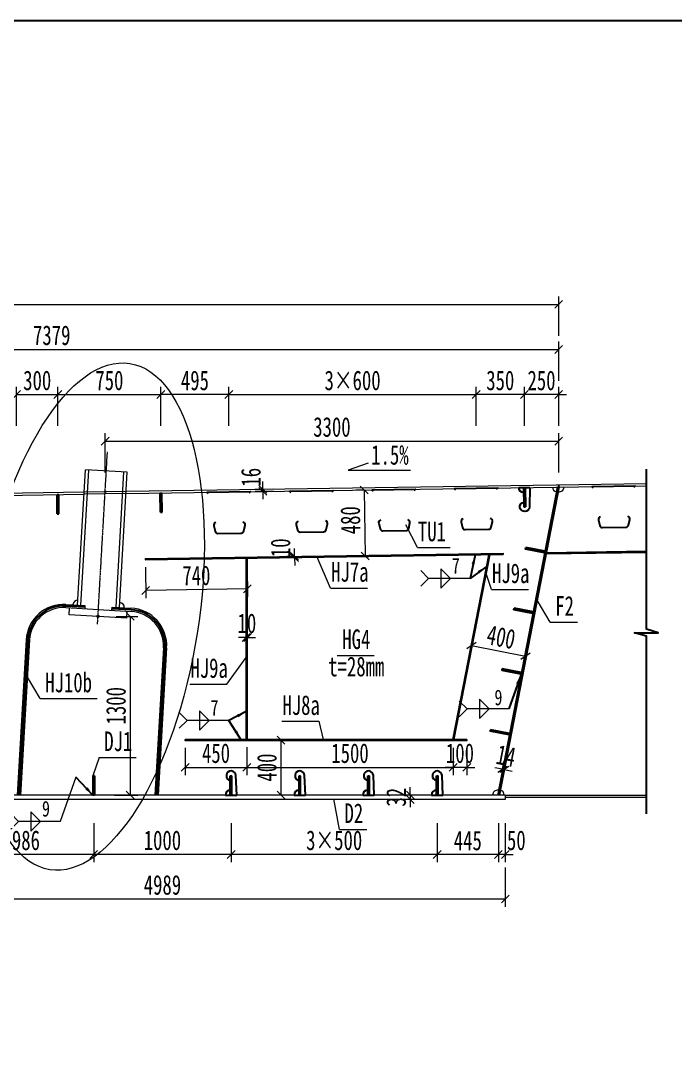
# Model space of a CAD drawing. Header units: millimetres. Extents: x 44597 to 300567, y -113054 to 73044.
# Drawn here: x 125502 to 130268, y -94954 to -87474 of the extents above; entities that cross this region are included whole.
import ezdxf
from ezdxf.enums import TextEntityAlignment as Align

# ---------------------------------------------------------------- set-up
doc = ezdxf.new("R2010")
doc.units = ezdxf.units.MM
doc.linetypes.add('CENTER2', pattern=[28.575, 19.05, -3.175, 3.175, -3.175])
doc.layers.get('Defpoints').update_dxf_attribs({"color": 8})
for name, color, linetype, lineweight in [('Dim', 4, 'Continuous', 15), ('中心线', 2, 'CENTER2', 15), ('文字', 7, 'Continuous', 15), ('细实线', 4, 'Continuous', 15), ('钢板粗线', 1, 'Continuous', 25), ('钢板细线', 6, 'Continuous', 15)]:
    doc.layers.add(name, color=color, linetype=linetype, lineweight=lineweight)
doc.layers.add('Text', color=4, linetype='Continuous')
doc.styles.add('111', font='', dxfattribs={"width": 0.7})
doc.styles.add('BM_Dim', font='', dxfattribs={"width": 0.85})
doc.styles.add('SMEDI', font='', dxfattribs={"width": 0.75})
doc.styles.get("Standard").update_dxf_attribs({"font": ''})
doc.styles.get('111').set_extended_font_data('仿宋_GB2312')
doc.styles.get('BM_Dim').set_extended_font_data('仿宋_GB2312')
doc.styles.get('SMEDI').set_extended_font_data('仿宋_GB2312')
doc.styles.get('Standard').set_extended_font_data('仿宋_GB2312')
doc.dimstyles.new('200', dxfattribs={"dimscale": 0, "dimtxt": 2.5, "dimasz": 1, "dimexe": 1, "dimexo": 1, "dimgap": 0.6, "dimtad": 1, "dimdec": 0, "dimdsep": 46, "dimtxsty": '111', "dimblk": 'OBLIQUE', "dimcen": 0, "dimclrd": 4, "dimclre": 4, "dimclrt": 4, "dimadec": 1, "dimazin": 2, "dimtfac": 1, "dimtdec": 0, "dimtix": 1, "dimtmove": 2, "dimatfit": 3, "dimfxl": 4, "dimfxlon": 1, "dimtolj": 1, "dimlwd": -1, "dimlwe": -1, "dimarcsym": 0})
doc.dimstyles.new('MSteel_1.0_1.0', dxfattribs={"dimtxt": 3, "dimasz": 1.2, "dimexe": 1, "dimexo": 1, "dimgap": 1, "dimtad": 3, "dimtoh": 1, "dimdec": 0, "dimzin": 0, "dimdsep": 46, "dimtxsty": 'Standard', "dimblk": 'ARCHTICK', "dimcen": 0.09, "dimclrd": 3, "dimclre": 3, "dimadec": 0, "dimazin": 0, "dimtfac": 1, "dimtdec": 4, "dimtofl": 0, "dimtmove": 0, "dimatfit": 3, "dimfxl": 1, "dimtolj": 1, "dimtzin": 0, "dimarcsym": 0})

# ---------------------------------------------------------------- blocks, each defined once
blk = doc.blocks.new('_Oblique')
at = {"color": 0, "linetype": 'ByBlock', "lineweight": -2}
blk.add_line((-0.5, -0.5), (0.5, 0.5), dxfattribs=at)
blk = doc.blocks.new('*D3116')
at = {"layer": 'Defpoints', "color": 0, "transparency": 16777216}
for p in [(129418.5, -89867.2), (122039.8, -90236.5), (129418.5, -90852.6)]:
    blk.add_point(p, dxfattribs=at)
at = {"layer": '细实线', "color": 4, "transparency": 16777216}
for p, q in [((122039.8, -90095.8), (122039.8, -89810.1)), ((129418.5, -90095.8), (129418.5, -89810.1)), ((122039.8, -89867.2), (129418.5, -89867.2))]:
    blk.add_line(p, q, dxfattribs=at)
at = {"layer": '细实线', "color": 4, "transparency": 16777216, "xscale": 57.14285714285715, "yscale": 57.14285714285715, "zscale": 57.14285714285715, "rotation": 180}
blk.add_blockref('_Oblique', (122039.8, -89867.2), dxfattribs=at)
at = {"layer": '细实线', "color": 4, "transparency": 16777216, "xscale": 57.14285714285715, "yscale": 57.14285714285715, "zscale": 57.14285714285715}
blk.add_blockref('_Oblique', (129418.5, -89867.2), dxfattribs=at)
at = {"layer": '细实线', "color": 4, "transparency": 16777216, "insert": (125729.2, -89765), "char_height": 142.86, "attachment_point": 5, "style": '111'}
blk.add_mtext('\\A1;7379', dxfattribs=at)
blk = doc.blocks.new('*D3117')
at = {"layer": 'Defpoints', "color": 0, "transparency": 16777216}
for p in [(129418.5, -89539.6), (118334.4, -89993), (129418.5, -90852.6)]:
    blk.add_point(p, dxfattribs=at)
at = {"layer": '细实线', "color": 4, "transparency": 16777216}
for p, q in [((118334.4, -89768.1), (118334.4, -89482.4)), ((129418.5, -89768.1), (129418.5, -89482.4)), ((118334.4, -89539.6), (129418.5, -89539.6))]:
    blk.add_line(p, q, dxfattribs=at)
at = {"layer": '细实线', "color": 4, "transparency": 16777216, "xscale": 57.14285714285715, "yscale": 57.14285714285715, "zscale": 57.14285714285715, "rotation": 180}
blk.add_blockref('_Oblique', (118334.4, -89539.6), dxfattribs=at)
at = {"layer": '细实线', "color": 4, "transparency": 16777216, "xscale": 57.14285714285715, "yscale": 57.14285714285715, "zscale": 57.14285714285715}
blk.add_blockref('_Oblique', (129418.5, -89539.6), dxfattribs=at)
at = {"layer": '细实线', "color": 4, "transparency": 16777216, "insert": (123876.5, -89437.3), "char_height": 142.86, "attachment_point": 5, "style": '111'}
blk.add_mtext('\\A1;11084', dxfattribs=at)
blk = doc.blocks.new('*D3120')
at = {"layer": 'Defpoints', "color": 0, "transparency": 16777216}
for p in [(124040.3, -93129), (129029.7, -93138.1), (124040.3, -93867.1)]:
    blk.add_point(p, dxfattribs=at)
at = {"layer": '细实线', "color": 4, "transparency": 16777216}
for p, q in [((124040.3, -93638.5), (124040.3, -93924.2)), ((129029.7, -93638.5), (129029.7, -93924.2)), ((129029.7, -93867.1), (124040.3, -93867.1))]:
    blk.add_line(p, q, dxfattribs=at)
at = {"layer": '细实线', "color": 4, "transparency": 16777216, "xscale": 57.14285714285715, "yscale": 57.14285714285715, "zscale": 57.14285714285715, "rotation": 180}
blk.add_blockref('_Oblique', (124040.3, -93867.1), dxfattribs=at)
at = {"layer": '细实线', "color": 4, "transparency": 16777216, "xscale": 57.14285714285715, "yscale": 57.14285714285715, "zscale": 57.14285714285715}
blk.add_blockref('_Oblique', (129029.7, -93867.1), dxfattribs=at)
at = {"layer": '细实线', "color": 4, "transparency": 16777216, "insert": (126535, -93764.8), "char_height": 142.86, "attachment_point": 5, "style": '111'}
blk.add_mtext('\\A1;4989', dxfattribs=at)
blk = doc.blocks.new('*D3124')
at = {"layer": 'Defpoints', "color": 0, "transparency": 16777216}
for p in [(126141.5, -91810.1), (126128.3, -93110.1), (126299.4, -93110.1)]:
    blk.add_point(p, dxfattribs=at)
at = {"layer": '细实线', "color": 4, "transparency": 16777216}
for p, q in [((126198.6, -91810.1), (126356.5, -91810.1)), ((126299.4, -91810.1), (126299.4, -93110.1)), ((126185.4, -93110.1), (126356.5, -93110.1))]:
    blk.add_line(p, q, dxfattribs=at)
at = {"layer": '细实线', "color": 4, "transparency": 16777216, "xscale": 57.14285714285715, "yscale": 57.14285714285715, "zscale": 57.14285714285715}
for p, rotation in [((126299.4, -91810.1), 90), ((126299.4, -93110.1), 270)]:
    blk.add_blockref('_Oblique', p, dxfattribs=dict(at, rotation=rotation))
at = {"layer": '细实线', "color": 4, "transparency": 16777216, "insert": (126197.1, -92460.1), "char_height": 142.86, "attachment_point": 5, "rotation": 90, "style": '111'}
blk.add_mtext('\\A1;1300', dxfattribs=at)
blk = doc.blocks.new('*D3139')
at = {"layer": 'Defpoints', "color": 0, "transparency": 16777216}
for p in [(125048.3, -93110.1), (126034.7, -93110.1), (125048.3, -93542.4)]:
    blk.add_point(p, dxfattribs=at)
at = {"layer": '细实线', "color": 4, "transparency": 16777216}
for p, q in [((125048.3, -93313.9), (125048.3, -93599.6)), ((126034.7, -93313.9), (126034.7, -93599.6)), ((126034.7, -93542.4), (125048.3, -93542.4))]:
    blk.add_line(p, q, dxfattribs=at)
at = {"layer": '细实线', "color": 4, "transparency": 16777216, "xscale": 57.14285714285715, "yscale": 57.14285714285715, "zscale": 57.14285714285715, "rotation": 180}
blk.add_blockref('_Oblique', (125048.3, -93542.4), dxfattribs=at)
at = {"layer": '细实线', "color": 4, "transparency": 16777216, "xscale": 57.14285714285715, "yscale": 57.14285714285715, "zscale": 57.14285714285715}
blk.add_blockref('_Oblique', (126034.7, -93542.4), dxfattribs=at)
at = {"layer": '细实线', "color": 4, "transparency": 16777216, "insert": (125541.5, -93440.2), "char_height": 142.86, "attachment_point": 5, "style": '111'}
blk.add_mtext('\\A1;986', dxfattribs=at)
blk = doc.blocks.new('12-140加劲 有过焊孔')
at = {"layer": 'Defpoints'}
blk.add_line((0, 0), (0, 140), dxfattribs=at)
at = {"layer": '钢板粗线', "color": 7}
for p, q in [((-6, 0), (-6, 140)), ((-6, 140), (6, 140)), ((6, 0), (6, 140)), ((41, 0), (35, 141.5)), ((-41, 0), (41, 0))]:
    blk.add_line(p, q, dxfattribs=at)
for centre, start, end in [((0, 140), 2.44105, 260.12911), ((-6, 0), 90, 180)]:
    blk.add_arc(centre, 35, start, end, dxfattribs=at)
blk = doc.blocks.new('*D3146')
at = {"layer": 'Defpoints', "color": 0, "transparency": 16777216}
for p in [(129168.5, -90195.9), (129168.5, -90872.4), (129418.5, -90852.6)]:
    blk.add_point(p, dxfattribs=at)
at = {"layer": '细实线', "color": 4, "transparency": 16777216}
for p, q in [((129168.5, -90195.9), (129111.4, -90195.9)), ((129168.5, -90424.5), (129168.5, -90138.8)), ((129418.5, -90195.9), (129168.5, -90195.9)), ((129418.5, -90424.5), (129418.5, -90138.8)), ((129418.5, -90195.9), (129475.7, -90195.9))]:
    blk.add_line(p, q, dxfattribs=at)
at = {"layer": '细实线', "color": 4, "transparency": 16777216, "xscale": 57.14285714285715, "yscale": 57.14285714285715, "zscale": 57.14285714285715}
blk.add_blockref('_Oblique', (129168.5, -90195.9), dxfattribs=at)
at = {"layer": '细实线', "color": 4, "transparency": 16777216, "xscale": 57.14285714285715, "yscale": 57.14285714285715, "zscale": 57.14285714285715, "rotation": 180}
blk.add_blockref('_Oblique', (129418.5, -90195.9), dxfattribs=at)
at = {"layer": '细实线', "color": 4, "transparency": 16777216, "insert": (129293.5, -90093.7), "char_height": 142.86, "attachment_point": 5, "style": '111'}
blk.add_mtext('\\A1;250', dxfattribs=at)
blk = doc.blocks.new('*D3147')
at = {"layer": 'Defpoints', "color": 0, "transparency": 16777216}
for p in [(128818.5, -90195.9), (128818.5, -90877.6), (127018.6, -90904.6)]:
    blk.add_point(p, dxfattribs=at)
at = {"layer": '细实线', "color": 4, "transparency": 16777216}
for p, q in [((127018.6, -90424.5), (127018.6, -90138.8)), ((127018.6, -90195.9), (128818.5, -90195.9)), ((128818.5, -90424.5), (128818.5, -90138.8))]:
    blk.add_line(p, q, dxfattribs=at)
at = {"layer": '细实线', "color": 4, "transparency": 16777216, "xscale": 57.14285714285715, "yscale": 57.14285714285715, "zscale": 57.14285714285715, "rotation": 180}
blk.add_blockref('_Oblique', (127018.6, -90195.9), dxfattribs=at)
at = {"layer": '细实线', "color": 4, "transparency": 16777216, "xscale": 57.14285714285715, "yscale": 57.14285714285715, "zscale": 57.14285714285715}
blk.add_blockref('_Oblique', (128818.5, -90195.9), dxfattribs=at)
at = {"layer": '细实线', "color": 4, "transparency": 16777216, "insert": (127918.6, -90093.7), "char_height": 142.86, "attachment_point": 5, "style": '111'}
blk.add_mtext('\\A1;3×600', dxfattribs=at)
blk = doc.blocks.new('*D3148')
at = {"layer": 'Defpoints', "color": 0, "transparency": 16777216}
for p in [(128818.5, -90195.9), (128818.5, -90877.6), (129168.5, -90872.4)]:
    blk.add_point(p, dxfattribs=at)
at = {"layer": '细实线', "color": 4, "transparency": 16777216}
for p, q in [((128818.5, -90424.5), (128818.5, -90138.8)), ((129168.5, -90195.9), (128818.5, -90195.9)), ((129168.5, -90424.5), (129168.5, -90138.8))]:
    blk.add_line(p, q, dxfattribs=at)
at = {"layer": '细实线', "color": 4, "transparency": 16777216, "xscale": 57.14285714285715, "yscale": 57.14285714285715, "zscale": 57.14285714285715, "rotation": 180}
blk.add_blockref('_Oblique', (128818.5, -90195.9), dxfattribs=at)
at = {"layer": '细实线', "color": 4, "transparency": 16777216, "xscale": 57.14285714285715, "yscale": 57.14285714285715, "zscale": 57.14285714285715}
blk.add_blockref('_Oblique', (129168.5, -90195.9), dxfattribs=at)
at = {"layer": '细实线', "color": 4, "transparency": 16777216, "insert": (128993.5, -90093.7), "char_height": 142.86, "attachment_point": 5, "style": '111'}
blk.add_mtext('\\A1;350', dxfattribs=at)
blk = doc.blocks.new('*D3149')
at = {"layer": 'Defpoints', "color": 0, "transparency": 16777216}
for p in [(128478.7, -93110.1), (128338.7, -93142.1), (128478.7, -93142.1)]:
    blk.add_point(p, dxfattribs=at)
at = {"layer": '细实线', "color": 4, "transparency": 16777216}
for p, q in [((128421.6, -93110.1), (128281.6, -93110.1)), ((128338.7, -93110.1), (128338.7, -93053)), ((128338.7, -93110.1), (128338.7, -93142.1)), ((128421.6, -93142.1), (128281.6, -93142.1)), ((128338.7, -93142.1), (128338.7, -93199.2))]:
    blk.add_line(p, q, dxfattribs=at)
at = {"layer": '细实线', "color": 4, "transparency": 16777216, "xscale": 57.14285714285715, "yscale": 57.14285714285715, "zscale": 57.14285714285715}
for p, rotation in [((128338.7, -93110.1), 270), ((128338.7, -93142.1), 90)]:
    blk.add_blockref('_Oblique', p, dxfattribs=dict(at, rotation=rotation))
at = {"layer": '细实线', "color": 4, "transparency": 16777216, "insert": (128236.5, -93126.1), "char_height": 142.86, "attachment_point": 5, "rotation": 90, "style": '111'}
blk.add_mtext('\\A1;32', dxfattribs=at)
blk = doc.blocks.new('*D3150')
at = {"layer": 'Defpoints', "color": 0, "transparency": 16777216}
for p in [(128979.7, -93110.1), (129029.7, -93110.1), (128979.7, -93542.4)]:
    blk.add_point(p, dxfattribs=at)
at = {"layer": '细实线', "color": 4, "transparency": 16777216}
for p, q in [((128979.7, -93313.9), (128979.7, -93599.6)), ((129029.7, -93313.9), (129029.7, -93599.6)), ((128979.7, -93542.4), (128922.6, -93542.4)), ((129029.7, -93542.4), (128979.7, -93542.4)), ((129029.7, -93542.4), (129086.9, -93542.4))]:
    blk.add_line(p, q, dxfattribs=at)
at = {"layer": '细实线', "color": 4, "transparency": 16777216, "xscale": 57.14285714285715, "yscale": 57.14285714285715, "zscale": 57.14285714285715}
blk.add_blockref('_Oblique', (128979.7, -93542.4), dxfattribs=at)
at = {"layer": '细实线', "color": 4, "transparency": 16777216, "xscale": 57.14285714285715, "yscale": 57.14285714285715, "zscale": 57.14285714285715, "rotation": 180}
blk.add_blockref('_Oblique', (129029.7, -93542.4), dxfattribs=at)
at = {"layer": '细实线', "color": 4, "transparency": 16777216, "insert": (129110.2, -93440.2), "char_height": 142.86, "attachment_point": 5, "style": '111'}
blk.add_mtext('\\A1;50', dxfattribs=at)
blk = doc.blocks.new('*D3151')
at = {"layer": 'Defpoints', "color": 0, "transparency": 16777216}
for p in [(127429.1, -92710.1), (127397.6, -93110.1), (127429.1, -93110.1)]:
    blk.add_point(p, dxfattribs=at)
at = {"layer": '细实线', "color": 4, "transparency": 16777216}
for p, q in [((127397.6, -92710.1), (127340.4, -92710.1)), ((127397.6, -92710.1), (127397.6, -93110.1)), ((127397.6, -93110.1), (127340.4, -93110.1))]:
    blk.add_line(p, q, dxfattribs=at)
at = {"layer": '细实线', "color": 4, "transparency": 16777216, "xscale": 57.14285714285715, "yscale": 57.14285714285715, "zscale": 57.14285714285715}
for p, rotation in [((127397.6, -92710.1), 90), ((127397.6, -93110.1), 270)]:
    blk.add_blockref('_Oblique', p, dxfattribs=dict(at, rotation=rotation))
at = {"layer": '细实线', "color": 4, "transparency": 16777216, "insert": (127295.3, -92910.1), "char_height": 142.86, "attachment_point": 5, "rotation": 90, "style": '111'}
blk.add_mtext('\\A1;400', dxfattribs=at)
blk = doc.blocks.new('角焊缝1')
at = {"layer": 'Dim'}
blk.add_line((-3101.17, 370.22), (-3106.48, 370.22), dxfattribs=at)
blk.add_lwpolyline([(-3107.48, 369.22), (-3106.48, 370.22), (-3107.48, 371.22)], dxfattribs=at)
blk.add_lwpolyline([(-3104.91, 371.45), (-3104.91, 368.99), (-3103.68, 370.22)], close=True, dxfattribs=at)
blk = doc.blocks.new('_ArchTick')
at = {"color": 0, "linetype": 'ByBlock', "const_width": 0.15}
blk.add_lwpolyline([(-0.5, -0.5), (0.5, 0.5)], dxfattribs=at)
blk = doc.blocks.new('*D3152')
at = {"layer": 'Defpoints', "color": 0, "transparency": 16777216}
for p in [(128534.7, -93110.1), (128979.7, -93110.1), (128534.7, -93542.4)]:
    blk.add_point(p, dxfattribs=at)
at = {"layer": '细实线', "color": 4, "transparency": 16777216}
for p, q in [((128534.7, -93313.9), (128534.7, -93599.6)), ((128979.7, -93313.9), (128979.7, -93599.6)), ((128979.7, -93542.4), (128534.7, -93542.4))]:
    blk.add_line(p, q, dxfattribs=at)
at = {"layer": '细实线', "color": 4, "transparency": 16777216, "xscale": 57.14285714285715, "yscale": 57.14285714285715, "zscale": 57.14285714285715, "rotation": 180}
blk.add_blockref('_Oblique', (128534.7, -93542.4), dxfattribs=at)
at = {"layer": '细实线', "color": 4, "transparency": 16777216, "xscale": 57.14285714285715, "yscale": 57.14285714285715, "zscale": 57.14285714285715}
blk.add_blockref('_Oblique', (128979.7, -93542.4), dxfattribs=at)
at = {"layer": '细实线', "color": 4, "transparency": 16777216, "insert": (128757.2, -93441.8), "char_height": 142.86, "attachment_point": 5, "style": '111'}
blk.add_mtext('\\A1;445', dxfattribs=at)
blk = doc.blocks.new('*D3153')
at = {"layer": 'Defpoints', "color": 0, "transparency": 16777216}
for p in [(127034.7, -93110.1), (128534.7, -93110.1), (127034.7, -93542.4)]:
    blk.add_point(p, dxfattribs=at)
at = {"layer": '细实线', "color": 4, "transparency": 16777216}
for p, q in [((127034.7, -93313.9), (127034.7, -93599.6)), ((128534.7, -93313.9), (128534.7, -93599.6)), ((128534.7, -93542.4), (127034.7, -93542.4))]:
    blk.add_line(p, q, dxfattribs=at)
at = {"layer": '细实线', "color": 4, "transparency": 16777216, "xscale": 57.14285714285715, "yscale": 57.14285714285715, "zscale": 57.14285714285715, "rotation": 180}
blk.add_blockref('_Oblique', (127034.7, -93542.4), dxfattribs=at)
at = {"layer": '细实线', "color": 4, "transparency": 16777216, "xscale": 57.14285714285715, "yscale": 57.14285714285715, "zscale": 57.14285714285715}
blk.add_blockref('_Oblique', (128534.7, -93542.4), dxfattribs=at)
at = {"layer": '细实线', "color": 4, "transparency": 16777216, "insert": (127784.7, -93440.2), "char_height": 142.86, "attachment_point": 5, "style": '111'}
blk.add_mtext('\\A1;3×500', dxfattribs=at)
blk = doc.blocks.new('*D3154')
at = {"layer": 'Defpoints', "color": 0, "transparency": 16777216}
for p in [(126523.7, -90195.9), (126523.7, -90911.9), (127018.6, -90904.6)]:
    blk.add_point(p, dxfattribs=at)
at = {"layer": '细实线', "color": 4, "transparency": 16777216}
for p, q in [((126523.7, -90424.5), (126523.7, -90138.8)), ((127018.6, -90195.9), (126523.7, -90195.9)), ((127018.6, -90424.5), (127018.6, -90138.8))]:
    blk.add_line(p, q, dxfattribs=at)
at = {"layer": '细实线', "color": 4, "transparency": 16777216, "xscale": 57.14285714285715, "yscale": 57.14285714285715, "zscale": 57.14285714285715, "rotation": 180}
blk.add_blockref('_Oblique', (126523.7, -90195.9), dxfattribs=at)
at = {"layer": '细实线', "color": 4, "transparency": 16777216, "xscale": 57.14285714285715, "yscale": 57.14285714285715, "zscale": 57.14285714285715}
blk.add_blockref('_Oblique', (127018.6, -90195.9), dxfattribs=at)
at = {"layer": '细实线', "color": 4, "transparency": 16777216, "insert": (126771.2, -90093.7), "char_height": 142.86, "attachment_point": 5, "style": '111'}
blk.add_mtext('\\A1;495', dxfattribs=at)
blk = doc.blocks.new('U型肋1')
at = {"layer": 'Defpoints'}
blk.add_line((-160, 0), (160, 0), dxfattribs=at)
at = {"layer": '钢板粗线', "color": 6}
for p, q in [((147.8, -9.7), (160, 0)), ((-147.8, -9.7), (-160, 0))]:
    blk.add_line(p, q, dxfattribs=at)
blk.add_lwpolyline([(-98.8, -220.5, 0.414266), (-113.8, -244.5), (-104.5, -284.5, 0.348876), (-85, -300), (85, -300, 0.348876), (104.5, -284.5), (113.8, -244.5, 0.414091), (98.8, -220.5, 0.414091)], format="xyb", dxfattribs=at)
blk = doc.blocks.new('14-160加劲 无过焊孔')
at = {"layer": 'Defpoints'}
blk.add_line((38609.4, 32076.7), (38609.4, 32216.7), dxfattribs=at)
at = {"layer": '钢板粗线', "color": 7}
for p, q in [((38603.4, 32076.7), (38603.4, 32216.7)), ((38603.4, 32216.7), (38615.4, 32216.7)), ((38615.4, 32076.7), (38615.4, 32216.7)), ((38603.4, 32076.7), (38615.4, 32076.7))]:
    blk.add_line(p, q, dxfattribs=at)
blk = doc.blocks.new('*D3155')
at = {"layer": 'Defpoints', "color": 0, "transparency": 16777216}
for p in [(128019.6, -90889.6), (128009.8, -91369.8), (128026.8, -91369.5)]:
    blk.add_point(p, dxfattribs=at)
at = {"layer": '细实线', "color": 4, "transparency": 16777216}
for p, q in [((128002.6, -90889.8), (127945.5, -90890.7)), ((128002.6, -90889.8), (128009.8, -91369.8)), ((128009.8, -91369.8), (127952.7, -91370.6))]:
    blk.add_line(p, q, dxfattribs=at)
at = {"layer": '细实线', "color": 4, "transparency": 16777216, "xscale": 57.14285714285715, "yscale": 57.14285714285715, "zscale": 57.14285714285715}
for p, rotation in [((128002.6, -90889.8), 90.85937224365449), ((128009.8, -91369.8), 270.8593722436545)]:
    blk.add_blockref('_Oblique', p, dxfattribs=dict(at, rotation=rotation))
at = {"layer": '细实线', "color": 4, "transparency": 16777216, "insert": (127903.3, -91110.2), "char_height": 142.86, "attachment_point": 5, "rotation": 90.85937, "style": '111'}
blk.add_mtext('\\A1;480', dxfattribs=at)
blk = doc.blocks.new('*D3156')
at = {"layer": 'Defpoints', "color": 0, "transparency": 16777216}
for p in [(126699.7, -92709.9), (127149.7, -92705.1), (127149.7, -92908.6)]:
    blk.add_point(p, dxfattribs=at)
at = {"layer": '细实线', "color": 4, "transparency": 16777216}
for p, q in [((126699.7, -92767.1), (126699.7, -92965.7)), ((127149.7, -92762.2), (127149.7, -92965.7)), ((126699.7, -92908.6), (127149.7, -92908.6))]:
    blk.add_line(p, q, dxfattribs=at)
at = {"layer": '细实线', "color": 4, "transparency": 16777216, "xscale": 57.14285714285715, "yscale": 57.14285714285715, "zscale": 57.14285714285715, "rotation": 180}
blk.add_blockref('_Oblique', (126699.7, -92908.6), dxfattribs=at)
at = {"layer": '细实线', "color": 4, "transparency": 16777216, "xscale": 57.14285714285715, "yscale": 57.14285714285715, "zscale": 57.14285714285715}
blk.add_blockref('_Oblique', (127149.7, -92908.6), dxfattribs=at)
at = {"layer": '细实线', "color": 4, "transparency": 16777216, "insert": (126924.7, -92806.4), "char_height": 142.86, "attachment_point": 5, "style": '111'}
blk.add_mtext('\\A1;450', dxfattribs=at)
blk = doc.blocks.new('*D3157')
at = {"layer": 'Defpoints', "color": 0, "transparency": 16777216}
for p in [(127149.7, -92705.1), (128650, -92710.1), (128650, -92908.6)]:
    blk.add_point(p, dxfattribs=at)
at = {"layer": '细实线', "color": 4, "transparency": 16777216}
for p, q in [((127149.7, -92762.2), (127149.7, -92965.7)), ((128650, -92767.2), (128650, -92965.7)), ((127149.7, -92908.6), (128650, -92908.6))]:
    blk.add_line(p, q, dxfattribs=at)
at = {"layer": '细实线', "color": 4, "transparency": 16777216, "xscale": 57.14285714285715, "yscale": 57.14285714285715, "zscale": 57.14285714285715, "rotation": 180}
blk.add_blockref('_Oblique', (127149.7, -92908.6), dxfattribs=at)
at = {"layer": '细实线', "color": 4, "transparency": 16777216, "xscale": 57.14285714285715, "yscale": 57.14285714285715, "zscale": 57.14285714285715}
blk.add_blockref('_Oblique', (128650, -92908.6), dxfattribs=at)
at = {"layer": '细实线', "color": 4, "transparency": 16777216, "insert": (127899.9, -92806.4), "char_height": 142.86, "attachment_point": 5, "style": '111'}
blk.add_mtext('\\A1;1500', dxfattribs=at)
blk = doc.blocks.new('*D3158')
at = {"layer": 'Defpoints', "color": 0, "transparency": 16777216}
for p in [(128650, -92710.1), (128750, -92706.1), (128650, -92908.6)]:
    blk.add_point(p, dxfattribs=at)
at = {"layer": '细实线', "color": 4, "transparency": 16777216}
for p, q in [((128650, -92767.2), (128650, -92965.7)), ((128750, -92763.2), (128750, -92965.7)), ((128650, -92908.6), (128592.8, -92908.6)), ((128750, -92908.6), (128650, -92908.6)), ((128750, -92908.6), (128807.1, -92908.6))]:
    blk.add_line(p, q, dxfattribs=at)
at = {"layer": '细实线', "color": 4, "transparency": 16777216, "xscale": 57.14285714285715, "yscale": 57.14285714285715, "zscale": 57.14285714285715}
blk.add_blockref('_Oblique', (128650, -92908.6), dxfattribs=at)
at = {"layer": '细实线', "color": 4, "transparency": 16777216, "xscale": 57.14285714285715, "yscale": 57.14285714285715, "zscale": 57.14285714285715, "rotation": 180}
blk.add_blockref('_Oblique', (128750, -92908.6), dxfattribs=at)
at = {"layer": '细实线', "color": 4, "transparency": 16777216, "insert": (128700, -92806.4), "char_height": 142.86, "attachment_point": 5, "style": '111'}
blk.add_mtext('\\A1;100', dxfattribs=at)
blk = doc.blocks.new('*D3159')
at = {"layer": 'Defpoints', "color": 0, "transparency": 16777216}
for p in [(128809.3, -91890.4), (129202, -91966.7), (129176.3, -92099)]:
    blk.add_point(p, dxfattribs=at)
at = {"layer": '细实线', "color": 4, "transparency": 16777216}
for p, q in [((128798.4, -91946.5), (128772.7, -92078.8)), ((128783.6, -92022.7), (129176.3, -92099)), ((129191.1, -92022.8), (129165.4, -92155.1))]:
    blk.add_line(p, q, dxfattribs=at)
at = {"layer": '细实线', "color": 4, "transparency": 16777216, "xscale": 57.14285714285715, "yscale": 57.14285714285715, "zscale": 57.14285714285715}
for p, rotation in [((128783.6, -92022.7), 169.0000000000063), ((129176.3, -92099), 349.0000000000063)]:
    blk.add_blockref('_Oblique', p, dxfattribs=dict(at, rotation=rotation))
at = {"layer": '细实线', "color": 4, "transparency": 16777216, "insert": (128999.4, -91960.5), "char_height": 142.86, "attachment_point": 5, "rotation": 349, "style": '111'}
blk.add_mtext('\\A1;400', dxfattribs=at)
blk = doc.blocks.new('*D3160')
at = {"layer": 'Defpoints', "color": 0, "transparency": 16777216}
for p in [(127144.7, -91994.6), (127154.7, -91963.3), (127154.7, -91994.6)]:
    blk.add_point(p, dxfattribs=at)
at = {"layer": '细实线', "color": 4, "transparency": 16777216}
for p, q in [((127144.7, -91963.3), (127144.7, -91906.2)), ((127154.7, -91963.3), (127154.7, -91906.2)), ((127144.7, -91963.3), (127087.6, -91963.3)), ((127144.7, -91963.3), (127154.7, -91963.3)), ((127154.7, -91963.3), (127211.9, -91963.3))]:
    blk.add_line(p, q, dxfattribs=at)
at = {"layer": '细实线', "color": 4, "transparency": 16777216, "xscale": 57.14285714285715, "yscale": 57.14285714285715, "zscale": 57.14285714285715}
blk.add_blockref('_Oblique', (127144.7, -91963.3), dxfattribs=at)
at = {"layer": '细实线', "color": 4, "transparency": 16777216, "xscale": 57.14285714285715, "yscale": 57.14285714285715, "zscale": 57.14285714285715, "rotation": 180}
blk.add_blockref('_Oblique', (127154.7, -91963.3), dxfattribs=at)
at = {"layer": '细实线', "color": 4, "transparency": 16777216, "insert": (127149.7, -91861.1), "char_height": 142.86, "attachment_point": 5, "style": '111'}
blk.add_mtext('\\A1;10', dxfattribs=at)
blk = doc.blocks.new('*D3161')
at = {"layer": 'Defpoints', "color": 0, "transparency": 16777216}
for p in [(127496.7, -91382.5), (127530.8, -91372), (127530.9, -91382)]:
    blk.add_point(p, dxfattribs=at)
at = {"layer": '细实线', "color": 4, "transparency": 16777216}
for p, q in [((127496.5, -91372.5), (127495.7, -91315.4)), ((127496.5, -91372.5), (127439.4, -91373.3)), ((127496.7, -91382.5), (127439.5, -91383.3)), ((127496.5, -91372.5), (127496.7, -91382.5)), ((127496.7, -91382.5), (127497.5, -91439.6))]:
    blk.add_line(p, q, dxfattribs=at)
at = {"layer": '细实线', "color": 4, "transparency": 16777216, "xscale": 57.14285714285715, "yscale": 57.14285714285715, "zscale": 57.14285714285715}
for p, rotation in [((127496.5, -91372.5), 270.8593722430711), ((127496.7, -91382.5), 90.85937224307112)]:
    blk.add_blockref('_Oblique', p, dxfattribs=dict(at, rotation=rotation))
at = {"layer": '细实线', "color": 4, "transparency": 16777216, "insert": (127395.1, -91310.4), "char_height": 142.86, "attachment_point": 5, "rotation": 90.85937, "style": '111'}
blk.add_mtext('\\A1;10', dxfattribs=at)
blk = doc.blocks.new('*D3162')
at = {"layer": 'Defpoints', "color": 0, "transparency": 16777216}
for p in [(129004.2, -92947.6), (129017.9, -92950.3), (129022.9, -92924.5)]:
    blk.add_point(p, dxfattribs=at)
at = {"layer": '细实线', "color": 4, "transparency": 16777216}
for p, q in [((129009.2, -92921.8), (129020.1, -92865.7)), ((129022.9, -92924.5), (129033.8, -92868.4)), ((129009.2, -92921.8), (128953.1, -92910.9)), ((129009.2, -92921.8), (129022.9, -92924.5)), ((129022.9, -92924.5), (129079, -92935.4))]:
    blk.add_line(p, q, dxfattribs=at)
at = {"layer": '细实线', "color": 4, "transparency": 16777216, "xscale": 57.14285714285715, "yscale": 57.14285714285715, "zscale": 57.14285714285715}
for p, rotation in [((129009.2, -92921.8), 349.0000000000377), ((129022.9, -92924.5), 169.0000000000377)]:
    blk.add_blockref('_Oblique', p, dxfattribs=dict(at, rotation=rotation))
at = {"layer": '细实线', "color": 4, "transparency": 16777216, "insert": (129035.3, -92824.3), "char_height": 142.86, "attachment_point": 5, "rotation": 349, "style": '111'}
blk.add_mtext('\\A1;14', dxfattribs=at)
blk = doc.blocks.new('12-140加劲 无过焊孔')
at = {"layer": 'Defpoints'}
blk.add_line((38946.6, 32076.7), (38946.6, 32216.7), dxfattribs=at)
at = {"layer": '钢板粗线', "color": 7}
for p, q in [((38940.6, 32076.7), (38940.6, 32216.7)), ((38940.6, 32216.7), (38952.6, 32216.7)), ((38952.6, 32076.7), (38952.6, 32216.7)), ((38940.6, 32076.7), (38952.6, 32076.7))]:
    blk.add_line(p, q, dxfattribs=at)
blk = doc.blocks.new('*D3163')
at = {"layer": 'Defpoints', "color": 0, "transparency": 16777216}
for p in [(127265.7, -90900.9), (127396.8, -90882.9), (127397.1, -90898.9)]:
    blk.add_point(p, dxfattribs=at)
at = {"layer": '细实线', "color": 4, "transparency": 16777216}
for p, q in [((127265.5, -90884.9), (127264.6, -90827.8)), ((127339.7, -90883.8), (127208.4, -90885.8)), ((127339.9, -90899.8), (127208.6, -90901.8)), ((127265.5, -90884.9), (127265.7, -90900.9)), ((127265.7, -90900.9), (127266.6, -90958))]:
    blk.add_line(p, q, dxfattribs=at)
at = {"layer": '细实线', "color": 4, "transparency": 16777216, "xscale": 57.14285714285715, "yscale": 57.14285714285715, "zscale": 57.14285714285715}
for p, rotation in [((127265.5, -90884.9), 270.8593722436525), ((127265.7, -90900.9), 90.85937224365252)]:
    blk.add_blockref('_Oblique', p, dxfattribs=dict(at, rotation=rotation))
at = {"layer": '细实线', "color": 4, "transparency": 16777216, "insert": (127179.5, -90797.4), "char_height": 142.86, "attachment_point": 5, "rotation": 90.85937, "style": '111'}
blk.add_mtext('\\A1;16', dxfattribs=at)
blk = doc.blocks.new('*D3164')
at = {"layer": 'Defpoints', "color": 0, "transparency": 16777216}
for p in [(129418.5, -90534.7), (129418.5, -90852.6), (126118, -90902.1)]:
    blk.add_point(p, dxfattribs=at)
at = {"layer": '细实线', "color": 4, "transparency": 16777216}
for p, q in [((126118, -90763.2), (126118, -90477.5)), ((129418.5, -90763.2), (129418.5, -90477.5)), ((126118, -90534.7), (129418.5, -90534.7))]:
    blk.add_line(p, q, dxfattribs=at)
at = {"layer": '细实线', "color": 4, "transparency": 16777216, "xscale": 57.14285714285715, "yscale": 57.14285714285715, "zscale": 57.14285714285715, "rotation": 180}
blk.add_blockref('_Oblique', (126118, -90534.7), dxfattribs=at)
at = {"layer": '细实线', "color": 4, "transparency": 16777216, "xscale": 57.14285714285715, "yscale": 57.14285714285715, "zscale": 57.14285714285715}
blk.add_blockref('_Oblique', (129418.5, -90534.7), dxfattribs=at)
at = {"layer": '细实线', "color": 4, "transparency": 16777216, "insert": (127768.3, -90432.4), "char_height": 142.86, "attachment_point": 5, "style": '111'}
blk.add_mtext('\\A1;3300', dxfattribs=at)
blk = doc.blocks.new('*D3165')
at = {"layer": 'Defpoints', "color": 0, "transparency": 16777216}
for p in [(125773.7, -90195.9), (125473.7, -90927.7), (125773.7, -90923.3)]:
    blk.add_point(p, dxfattribs=at)
at = {"layer": '细实线', "color": 4, "transparency": 16777216}
for p, q in [((125473.7, -90424.5), (125473.7, -90138.8)), ((125473.7, -90195.9), (125773.7, -90195.9)), ((125773.7, -90424.5), (125773.7, -90138.8))]:
    blk.add_line(p, q, dxfattribs=at)
at = {"layer": '细实线', "color": 4, "transparency": 16777216, "xscale": 57.14285714285715, "yscale": 57.14285714285715, "zscale": 57.14285714285715, "rotation": 180}
blk.add_blockref('_Oblique', (125473.7, -90195.9), dxfattribs=at)
at = {"layer": '细实线', "color": 4, "transparency": 16777216, "xscale": 57.14285714285715, "yscale": 57.14285714285715, "zscale": 57.14285714285715}
blk.add_blockref('_Oblique', (125773.7, -90195.9), dxfattribs=at)
at = {"layer": '细实线', "color": 4, "transparency": 16777216, "insert": (125623.7, -90093.7), "char_height": 142.86, "attachment_point": 5, "style": '111'}
blk.add_mtext('\\A1;300', dxfattribs=at)
blk = doc.blocks.new('*D3166')
at = {"layer": 'Defpoints', "color": 0, "transparency": 16777216}
for p in [(126523.7, -90195.9), (125773.7, -90923.3), (126523.7, -90912)]:
    blk.add_point(p, dxfattribs=at)
at = {"layer": '细实线', "color": 4, "transparency": 16777216}
for p, q in [((125773.7, -90424.5), (125773.7, -90138.8)), ((125773.7, -90195.9), (126523.7, -90195.9)), ((126523.7, -90424.5), (126523.7, -90138.8))]:
    blk.add_line(p, q, dxfattribs=at)
at = {"layer": '细实线', "color": 4, "transparency": 16777216, "xscale": 57.14285714285715, "yscale": 57.14285714285715, "zscale": 57.14285714285715, "rotation": 180}
blk.add_blockref('_Oblique', (125773.7, -90195.9), dxfattribs=at)
at = {"layer": '细实线', "color": 4, "transparency": 16777216, "xscale": 57.14285714285715, "yscale": 57.14285714285715, "zscale": 57.14285714285715}
blk.add_blockref('_Oblique', (126523.7, -90195.9), dxfattribs=at)
at = {"layer": '细实线', "color": 4, "transparency": 16777216, "insert": (126148.7, -90093.7), "char_height": 142.86, "attachment_point": 5, "style": '111'}
blk.add_mtext('\\A1;750', dxfattribs=at)
blk = doc.blocks.new('*D3167')
at = {"layer": 'Defpoints', "color": 0, "transparency": 16777216}
for p in [(126409.8, -91393.8), (127149.7, -91382.7), (126413.2, -91621.3)]:
    blk.add_point(p, dxfattribs=at)
at = {"layer": '细实线', "color": 4, "transparency": 16777216}
for p, q in [((126410.7, -91450.9), (126414.1, -91678.5)), ((127150.6, -91439.8), (127154, -91667.4)), ((127153.1, -91610.2), (126413.2, -91621.3))]:
    blk.add_line(p, q, dxfattribs=at)
at = {"layer": '细实线', "color": 4, "transparency": 16777216, "xscale": 57.14285714285715, "yscale": 57.14285714285715, "zscale": 57.14285714285715}
for p, rotation in [((126413.2, -91621.3), 180.8593722433885), ((127153.1, -91610.2), 0.8593722433885247)]:
    blk.add_blockref('_Oblique', p, dxfattribs=dict(at, rotation=rotation))
at = {"layer": '细实线', "color": 4, "transparency": 16777216, "insert": (126781.6, -91513.6), "char_height": 142.86, "attachment_point": 5, "rotation": 0.85937, "style": '111'}
blk.add_mtext('\\A1;740', dxfattribs=at)
blk = doc.blocks.new('*D3168')
at = {"layer": 'Defpoints', "color": 0, "transparency": 16777216}
for p in [(126034.7, -93110.1), (127034.7, -93110.1), (126034.7, -93542.4)]:
    blk.add_point(p, dxfattribs=at)
at = {"layer": '细实线', "color": 4, "transparency": 16777216}
for p, q in [((126034.7, -93313.9), (126034.7, -93599.6)), ((127034.7, -93313.9), (127034.7, -93599.6)), ((127034.7, -93542.4), (126034.7, -93542.4))]:
    blk.add_line(p, q, dxfattribs=at)
at = {"layer": '细实线', "color": 4, "transparency": 16777216, "xscale": 57.14285714285715, "yscale": 57.14285714285715, "zscale": 57.14285714285715, "rotation": 180}
blk.add_blockref('_Oblique', (126034.7, -93542.4), dxfattribs=at)
at = {"layer": '细实线', "color": 4, "transparency": 16777216, "xscale": 57.14285714285715, "yscale": 57.14285714285715, "zscale": 57.14285714285715}
blk.add_blockref('_Oblique', (127034.7, -93542.4), dxfattribs=at)
at = {"layer": '细实线', "color": 4, "transparency": 16777216, "insert": (126534.7, -93440.2), "char_height": 142.86, "attachment_point": 5, "style": '111'}
blk.add_mtext('\\A1;1000', dxfattribs=at)

msp = doc.modelspace()

# ---------------------------------------------------------------- linework, layer by layer
at = {"color": 8}
for p, q in [((126409.8, -91393.8), (129013.4, -91354.7)), ((127149.7, -92705.1), (127149.7, -91382.7)), ((128912.2, -91361.3), (128650, -92710.1)), ((128750, -92710.1), (126699.7, -92710.1))]:
    msp.add_line(p, q, dxfattribs=at)
at = {"color": 4}
msp.add_lwpolyline([(130056.6, -93247.8), (130056.6, -91955), (129970.9, -91929.3), (130142.3, -91929.3), (130056.6, -91903.6), (130056.6, -91869.3), (130056.6, -90738)], dxfattribs=at)
msp.add_lwpolyline([(130056.6, -93247.8), (130056.6, -91955), (129970.9, -91929.3), (130142.3, -91929.3), (130056.6, -91903.6), (130056.6, -91869.3), (130056.6, -90738)], dxfattribs=at)
at = {"layer": 'Defpoints'}
for p, q in [((129418.5, -90852.6), (128979.7, -93110.1)), ((129329, -91350), (130056.6, -91339.1)), ((125555.3, -91981.1), (125490.4, -93110.1)), ((126553.6, -92038.4), (126492.1, -93110.1))]:
    msp.add_line(p, q, dxfattribs=at)
msp.add_lwpolyline([(113566.6, -87474.1), (135566.6, -87474.1), (135566.6, -102091.3), (113566.6, -102091.3)], close=True, dxfattribs=at)
for points in [[(125970.6, -91742.5), (125831.8, -91734.6, 0.414214), (125555.3, -91981.1)], [(126553.6, -92038.4, 0.414214), (126307.1, -91761.9), (126168.3, -91753.9)]]:
    msp.add_lwpolyline(points, format="xyb", dxfattribs=at)
at = {"layer": 'Dim', "color": 8}
for p, q in [((126270, -90915.8), (125961.8, -90920.5)), ((125963.9, -90904.4), (126272.2, -90899.8))]:
    msp.add_line(p, q, dxfattribs=at)
at = {"layer": '中心线', "ltscale": 0.6}
msp.add_line((126062.6, -91866.7), (126134.6, -90613.1), dxfattribs=at)
at = {"layer": '细实线'}
for p, q in [((128032.9, -90695.3), (127885.6, -90745.1)), ((127885.6, -90745.1), (128340.3, -90745.1)), ((128391.2, -91309.3), (128305.8, -91144.7)), ((128391.2, -91309.3), (128629.2, -91309.3)), ((127758.9, -91603.6), (127660.4, -91380)), ((128929.8, -91613.3), (128890.5, -91498.9)), ((127758.9, -91603.6), (128027.7, -91603.6)), ((128929.8, -91613.3), (129198.5, -91613.3)), ((129356.3, -91851.1), (129262.6, -91691.2)), ((129356.3, -91851.1), (129555.9, -91851.1)), ((127003.8, -92302.9), (127144.7, -92109.5)), ((127806.1, -92093.8), (128074.8, -92093.8)), ((125644.7, -92408.3), (125551.7, -92252.9)), ((126735, -92302.9), (127003.8, -92302.9)), ((125644.7, -92408.3), (126059.4, -92408.3)), ((127404.6, -92572.9), (127673.3, -92572.9)), ((127673.3, -92572.9), (127703.6, -92705.1)), ((126074, -92836.4), (126029.4, -92970.1)), ((126074, -92836.4), (126342.7, -92836.4)), ((127822.7, -93359.7), (127781.1, -93138.1)), ((127822.7, -93359.7), (128022.3, -93359.7))]:
    msp.add_line(p, q, dxfattribs=at)
at = {"layer": '细实线', "color": 8}
msp.add_line((125904.1, -92978.9), (125791.7, -93301.7), dxfattribs=at)
at = {"layer": '细实线'}
for centre, radius in [((126118, -90902.1), 6.27), ((126065.9, -91810.1), 9.48)]:
    msp.add_circle(centre, radius, dxfattribs=at)
msp.add_ellipse((126006.7, -91811.4), major_axis=(-291.6, -1841.9), ratio=0.42395, dxfattribs=at)
at = {"layer": '钢板细线'}
for p, q in [((125917.9, -91727.5), (125974.4, -90743.6)), ((125941.8, -91728.9), (125998.3, -90745)), ((126278.9, -90761.1), (125974.4, -90743.6)), ((126198.4, -91743.6), (126254.9, -90759.7)), ((126222.4, -91745), (126278.9, -90761.1)), ((129408.3, -90868.8), (128972.6, -93110.1)), ((129422.6, -90868.5), (128986.8, -93110.1)), ((126409.7, -91388.8), (129013.4, -91349.7)), ((126409.7, -91388.8), (126409.9, -91398.8)), ((126409.9, -91398.8), (129013.5, -91359.7)), ((127144.7, -92705.1), (127144.7, -91387.8)), ((127154.7, -92705.1), (127154.7, -91387.6)), ((128907.1, -91361.3), (128645.9, -92705.1)), ((128917.3, -91361.2), (128656, -92705.1)), ((129013.4, -91349.7), (129013.5, -91359.7)), ((129327.8, -91356), (130056.6, -91345.1)), ((129330.1, -91344), (130056.6, -91333.1)), ((125831.2, -91746.5), (126306.4, -91773.8)), ((125856.2, -91798.1), (125859.1, -91748.1)), ((125971.3, -91730.6), (125969.9, -91754.5)), ((126167.6, -91765.9), (126169, -91741.9)), ((126275.5, -91822.1), (126278.4, -91772.2)), ((126275.5, -91822.1), (125856.2, -91798.1)), ((125543.3, -91980.4), (125478.4, -93110.1)), ((125567.2, -91981.8), (125502.4, -93110.1)), ((126541.6, -92037.8), (126480, -93110.1)), ((126565.6, -92039.1), (126504.1, -93110.1)), ((126699.7, -92715.1), (126699.7, -92705.1)), ((128750, -92705.1), (126699.7, -92705.1)), ((128750, -92715.1), (126699.7, -92715.1)), ((128750, -92705.1), (128750, -92715.1)), ((129029.7, -93110.1), (124040.3, -93110.1)), ((129029.7, -93110.1), (130056.6, -93110.1)), ((129029.7, -93110.1), (129029.7, -93142.1)), ((129029.7, -93142.1), (124040.3, -93142.1)), ((129029.7, -93126.1), (130056.6, -93126.1))]:
    msp.add_line(p, q, dxfattribs=at)
at = {"layer": '钢板细线', "elevation": 0}
for points in [[(118334.4, -90846.7), (125218.6, -90915.6), (125963.9, -90904.4)], [(118334.4, -90862.7), (125218.6, -90931.6), (125961.8, -90920.5)]]:
    msp.add_lwpolyline(points, dxfattribs=at)
at = {"layer": '钢板细线'}
for points in [[(126270, -90915.8), (130056.6, -90859)], [(126272.2, -90899.8), (130056.6, -90843)], [(125832.5, -91722.6), (125971.3, -91730.6)], [(126169, -91741.9), (126307.7, -91749.9)]]:
    msp.add_lwpolyline(points, dxfattribs=at)
for points in [[(125832.5, -91722.6, 0.414214), (125543.3, -91980.4)], [(125831.2, -91746.5, 0.414214), (125567.2, -91981.8)], [(126541.6, -92037.8, 0.414214), (126306.4, -91773.8)], [(126565.6, -92039.1, 0.414214), (126307.7, -91749.9)]]:
    msp.add_lwpolyline(points, format="xyb", dxfattribs=at)
for centre, start, end in [((129408.3, -90868.8), 180.86234, 259), ((129422.6, -90868.5), 259, 0.85937), ((125917.9, -91727.5), 86.71353, 176.71353), ((126222.4, -91745), 356.71353, 86.71353), ((128972.6, -93110.1), 79, 180), ((128986.8, -93110.1), 0, 79)]:
    msp.add_arc(centre, 35, start, end, dxfattribs=at)

# ---------------------------------------------------------------- block references
at = {"layer": '细实线', "rotation": 0.8593722439355104}
for p in [(87314.7, -123720.4), (88065.2, -123709.3)]:
    msp.add_blockref('12-140加劲 无过焊孔', p, dxfattribs=at)
at = {"layer": '细实线', "color": 8, "xscale": 57.1428571428572, "yscale": 57.1428571428572, "zscale": 57.1428571428572}
for p in [(305984.4, -112688.9), (306265.5, -113638.4), (304228.1, -113722.2), (303001.7, -114457.3)]:
    msp.add_blockref('角焊缝1', p, dxfattribs=at)
at = {"layer": '钢板细线'}
for name, p, rotation in [('U型肋1', (128818.5, -90877.6), 0.8593722436391068), ('U型肋1', (129818.5, -90862.6), 0.8593722436390178), ('U型肋1', (127018.6, -90904.6), 0.8593722436391068), ('U型肋1', (127618.6, -90895.6), 0.8593722436391068), ('U型肋1', (128218.6, -90886.6), 0.8593722436391068), ('14-160加劲 无过焊孔', (153436.7, -135362.4), 78.99999835263293), ('14-160加劲 无过焊孔', (153350.8, -135804.1), 78.99999835263293), ('14-160加劲 无过焊孔', (153265, -136245.8), 78.99999835263293), ('14-160加劲 无过焊孔', (153179.1, -136687.6), 78.99999835263293), ('12-140加劲 无过焊孔', (164981.3, -60893.4), 180.000000000002), ('12-140加劲 有过焊孔', (127034.7, -93110.1), 359.9999999999936), ('12-140加劲 有过焊孔', (127534.7, -93110.1), 359.9999999999936), ('12-140加劲 有过焊孔', (128034.7, -93110.1), 359.9999999999936), ('12-140加劲 有过焊孔', (128534.7, -93110.1), 359.9999999999936)]:
    msp.add_blockref(name, p, dxfattribs=dict(at, rotation=rotation))
at = {"layer": '钢板细线', "xscale": -1, "rotation": 180.8593722436304}
msp.add_blockref('12-140加劲 有过焊孔', (129168.5, -90872.4), dxfattribs=at)

# ---------------------------------------------------------------- texts
at = {"layer": 'Text', "style": 'SMEDI', "width": 0.75}
for s, p in [('7', (128640.8, -91441.3)), ('9', (128950.9, -92399.8)), ('7', (126884.5, -92474.6)), ('9', (125658.1, -93209.7))]:
    msp.add_text(s, height=114.3, dxfattribs=at).set_placement(p, align=Align.MIDDLE_LEFT)
at = {"layer": '文字', "style": 'BM_Dim', "width": 0.7}
for s, p in [('1.5%', (128190.4, -90748.6)), ('TU1', (128496.1, -91306.2)), ('HJ7a', (127898.4, -91600.5)), ('HJ9a', (129069.3, -91610.3)), ('F2', (129461.3, -91848)), ('HG4', (127945.6, -92090.7)), ('HJ9a', (126874.5, -92299.9)), ('t=28mm', (127945.6, -92289.1)), ('HJ10b', (125852.3, -92405.3)), ('HJ8a', (127544.1, -92569.9)), ('DJ1', (126213.5, -92833.3)), ('D2', (127927.6, -93356.6))]:
    msp.add_text(s, height=142.86, dxfattribs=at).set_placement(p, align=Align.BOTTOM_CENTER)

# ---------------------------------------------------------------- dimensions: what is measured, and where the dimension line sits
at = {"layer": '细实线'}
for base, p1, p2, override, picture, middle in [((129418.5, -89539.6), (118334.4, -89993), (129418.5, -90852.6), {"dimscale": 57.142857, "dimtxsty": '111', "dimblk": 'Oblique'}, '*D3117', (123876.5, -89437.3)), ((129418.5, -89867.2), (122039.8, -90236.5), (129418.5, -90852.6), {"dimscale": 57.142857, "dimtxsty": '111', "dimblk": 'Oblique'}, '*D3116', (125729.2, -89765)), ((125773.7, -90195.9), (125473.7, -90927.7), (125773.7, -90923.3), {"dimscale": 57.142857, "dimtxsty": '111', "dimblk": 'Oblique'}, '*D3165', (125623.7, -90093.7)), ((126523.7, -90195.9), (125773.7, -90923.3), (126523.7, -90912), {"dimscale": 57.142857, "dimblk": 'Oblique'}, '*D3166', (126148.7, -90093.7)), ((126523.7, -90195.9), (127018.6, -90904.6), (126523.7, -90911.9), {"dimscale": 57.142857, "dimblk": 'Oblique'}, '*D3154', (126771.2, -90093.7)), ((128818.5, -90195.9), (129168.5, -90872.4), (128818.5, -90877.6), {"dimscale": 57.142857, "dimblk": 'Oblique'}, '*D3148', (128993.5, -90093.7)), ((129168.5, -90195.9), (129418.5, -90852.6), (129168.5, -90872.4), {"dimscale": 57.142857, "dimblk": 'Oblique'}, '*D3146', (129293.5, -90093.7)), ((129418.5315, -90534.6562), (126118.034, -90902.1118), (129418.5315, -90852.6044), {"dimscale": 57.142857, "dimblk": 'Oblique'}, '*D3164', (127768.2827, -90432.4168)), ((127149.7, -92908.6), (126699.7, -92709.9), (127149.7, -92705.1), {"dimscale": 57.142857, "dimblk": 'Oblique'}, '*D3156', (126924.7, -92806.4)), ((128650, -92908.6), (127149.7, -92705.1), (128650, -92710.1), {"dimscale": 57.142857, "dimblk": 'Oblique'}, '*D3157', (127899.9, -92806.4)), ((128650, -92908.6), (128750, -92706.1), (128650, -92710.1), {"dimscale": 57.142857, "dimblk": 'Oblique'}, '*D3158', (128700, -92806.4)), ((125048.3, -93542.4), (126034.7, -93110.1), (125048.3, -93110.1), {"dimscale": 57.142857, "dimblk": 'Oblique'}, '*D3139', (125541.5, -93440.2)), ((126034.7, -93542.4), (127034.7, -93110.1), (126034.7, -93110.1), {"dimscale": 57.142857, "dimblk": 'Oblique'}, '*D3168', (126534.7, -93440.2)), ((128534.7, -93542.4), (128979.7, -93110.1), (128534.7, -93110.1), {"dimscale": 57.142857, "dimblk": 'Oblique'}, '*D3152', (128757.2, -93441.8)), ((124040.3, -93867.1), (129029.7, -93138.1), (124040.3, -93129), {"dimscale": 57.142857, "dimtxsty": '111', "dimblk": 'Oblique'}, '*D3120', (126535, -93764.8))]:
    dim = msp.add_linear_dim(base=base, p1=p1, p2=p2, dimstyle='200', override=override, dxfattribs=at)
    dim.commit()
    dim.dimension.update_dxf_attribs({"geometry": picture, "text_midpoint": middle})
for base, p1, p2, text, picture, middle in [((128818.5, -90195.9), (127018.6, -90904.6), (128818.5, -90877.6), '3×600', '*D3147', (127918.6, -90093.7)), ((127034.7, -93542.4), (128534.7, -93110.1), (127034.7, -93110.1), '3×500', '*D3153', (127784.7, -93440.2))]:
    dim = msp.add_linear_dim(base=base, p1=p1, p2=p2, text=text, dimstyle='200', override={"dimscale": 57.142857, "dimtxsty": '111', "dimblk": 'Oblique'}, dxfattribs=at)
    dim.commit()
    dim.dimension.update_dxf_attribs({"geometry": picture, "text_midpoint": middle})
for base, p1, p2, picture, middle in [((127265.7, -90900.9), (127396.8, -90882.9), (127397.1, -90898.9), '*D3163', (127179.5, -90797.4)), ((128009.8, -91369.8), (128019.6, -90889.6), (128026.8, -91369.5), '*D3155', (127903.3, -91110.2)), ((127496.7, -91382.5), (127530.8, -91372), (127530.9, -91382), '*D3161', (127395.1, -91310.4))]:
    dim = msp.add_linear_dim(base=base, p1=p1, p2=p2, angle=270.85937, dimstyle='200', override={"dimscale": 57.142857, "dimblk": 'Oblique'}, dxfattribs=at)
    dim.commit()
    dim.dimension.update_dxf_attribs({"geometry": picture, "text_midpoint": middle, "dimtype": 161})
for p1, p2, distance, picture, middle in [((127149.7, -91382.7), (126409.8, -91393.8), 227.6, '*D3167', (126781.6, -91513.6)), ((127144.7, -91994.6), (127154.7, -91994.6), 31.3, '*D3160', (127149.7, -91861.1)), ((128809.3, -91890.4), (129202, -91966.7), -134.8, '*D3159', (128999.4, -91960.5)), ((129004.2, -92947.6), (129017.9, -92950.3), 26.3, '*D3162', (129035.3, -92824.3)), ((128478.7, -93110.1), (128478.7, -93142.1), -140, '*D3149', (128236.5, -93126.1))]:
    dim = msp.add_aligned_dim(p1=p1, p2=p2, distance=distance, dimstyle='200', override={"dimscale": 57.142857, "dimblk": 'Oblique'}, dxfattribs=at)
    dim.commit()
    dim.dimension.update_dxf_attribs({"geometry": picture, "text_midpoint": middle})
for base, p1, p2, picture, middle in [((126299.4, -93110.1), (126141.5, -91810.1), (126128.3, -93110.1), '*D3124', (126197.1, -92460.1)), ((127397.6, -93110.1), (127429.1, -92710.1), (127429.1, -93110.1), '*D3151', (127295.3, -92910.1))]:
    dim = msp.add_linear_dim(base=base, p1=p1, p2=p2, angle=90, dimstyle='200', override={"dimscale": 57.142857, "dimblk": 'Oblique'}, dxfattribs=at)
    dim.commit()
    dim.dimension.update_dxf_attribs({"geometry": picture, "text_midpoint": middle})
dim = msp.add_linear_dim(base=(128979.7, -93542.4), p1=(129029.7, -93110.1), p2=(128979.7, -93110.1), dimstyle='200', override={"dimscale": 57.142857, "dimblk": 'Oblique'}, dxfattribs=at)
dim.commit()
dim.dimension.update_dxf_attribs({"geometry": '*D3150', "text_midpoint": (129110.2, -93440.2), "dimtype": 160})

# ---------------------------------------------------------------- leaders
at = {"layer": 'Dim'}
for points in [[(128810.8, -91362.8), (128774.4, -91533.3)], [(128890.1, -91448.4), (128774.4, -91533.3)], [(129142.3, -92237), (129055.5, -92482.8)], [(127144.7, -92503.2), (127018.1, -92566.6)], [(127104.8, -92705.1), (127018.1, -92566.6)], [(126028.7, -93110.6), (125904.1, -92978.9)]]:
    msp.add_leader(points, dimstyle='MSteel_1.0_1.0', override={"dimscale": 57.142857, "dimclrd": 256}, dxfattribs=at)

doc.saveas('drawing.dxf')
